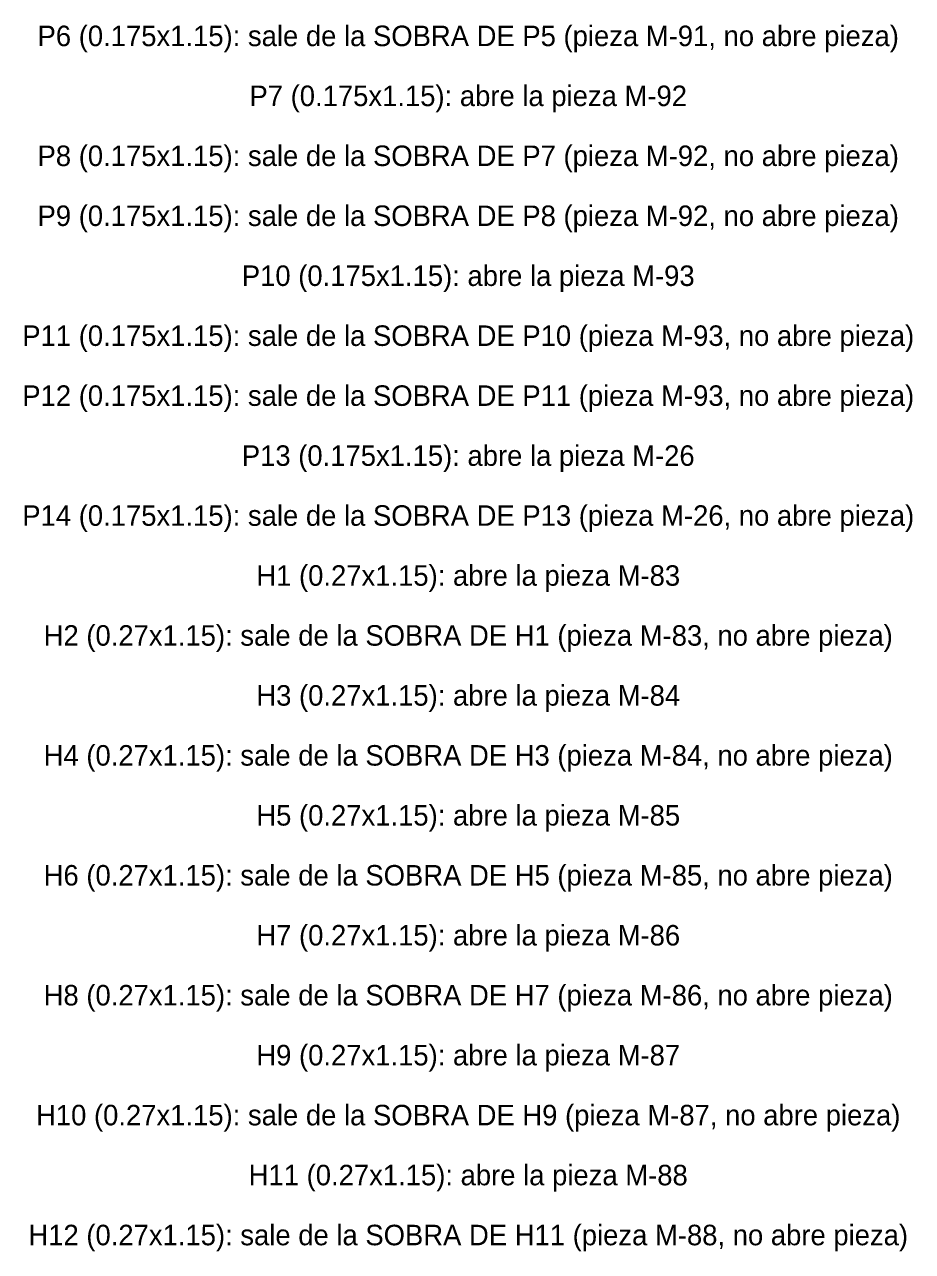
# Model space of a CAD drawing. Header units: metres. Extents: x 305.3 to 390.9, y -184.6 to -119.2.
# Drawn here: x 377.28 to 382.91, y -136.8 to -129.03 of the extents above; entities that cross this region are included whole.
import ezdxf
from ezdxf.enums import TextEntityAlignment as Align

# ---------------------------------------------------------------- set-up
doc = ezdxf.new("R2010")
doc.units = ezdxf.units.M
doc.layers.add('ESCALERA-REGADERA-ZOCLO-TEXTO', color=7, linetype='Continuous')

msp = doc.modelspace()

# ---------------------------------------------------------------- texts
at = {"layer": 'ESCALERA-REGADERA-ZOCLO-TEXTO'}
for s, p in [('P6 (0.175x1.15): sale de la SOBRA DE P5 (pieza M-91, no abre pieza)', (380.0962, -129.0989)), ('P7 (0.175x1.15): abre la pieza M-92', (380.0962, -129.4789)), ('P8 (0.175x1.15): sale de la SOBRA DE P7 (pieza M-92, no abre pieza)', (380.0962, -129.8589)), ('P9 (0.175x1.15): sale de la SOBRA DE P8 (pieza M-92, no abre pieza)', (380.0962, -130.2389)), ('P10 (0.175x1.15): abre la pieza M-93', (380.0962, -130.6189)), ('P11 (0.175x1.15): sale de la SOBRA DE P10 (pieza M-93, no abre pieza)', (380.0962, -130.9989)), ('P12 (0.175x1.15): sale de la SOBRA DE P11 (pieza M-93, no abre pieza)', (380.0962, -131.3789)), ('P13 (0.175x1.15): abre la pieza M-26', (380.0962, -131.7589)), ('P14 (0.175x1.15): sale de la SOBRA DE P13 (pieza M-26, no abre pieza)', (380.0962, -132.1389)), ('H1 (0.27x1.15): abre la pieza M-83', (380.0962, -132.5189)), ('H2 (0.27x1.15): sale de la SOBRA DE H1 (pieza M-83, no abre pieza)', (380.0962, -132.8989)), ('H3 (0.27x1.15): abre la pieza M-84', (380.0962, -133.2789)), ('H4 (0.27x1.15): sale de la SOBRA DE H3 (pieza M-84, no abre pieza)', (380.0962, -133.6589)), ('H5 (0.27x1.15): abre la pieza M-85', (380.0962, -134.0389)), ('H6 (0.27x1.15): sale de la SOBRA DE H5 (pieza M-85, no abre pieza)', (380.0962, -134.4189)), ('H7 (0.27x1.15): abre la pieza M-86', (380.0962, -134.7989)), ('H8 (0.27x1.15): sale de la SOBRA DE H7 (pieza M-86, no abre pieza)', (380.0962, -135.1789)), ('H9 (0.27x1.15): abre la pieza M-87', (380.0962, -135.5589)), ('H10 (0.27x1.15): sale de la SOBRA DE H9 (pieza M-87, no abre pieza)', (380.0962, -135.9389)), ('H11 (0.27x1.15): abre la pieza M-88', (380.0962, -136.3189)), ('H12 (0.27x1.15): sale de la SOBRA DE H11 (pieza M-88, no abre pieza)', (380.0962, -136.6989))]:
    msp.add_text(s, height=0.13, dxfattribs=at).set_placement(p, align=Align.MIDDLE_CENTER)

doc.saveas('drawing.dxf')
